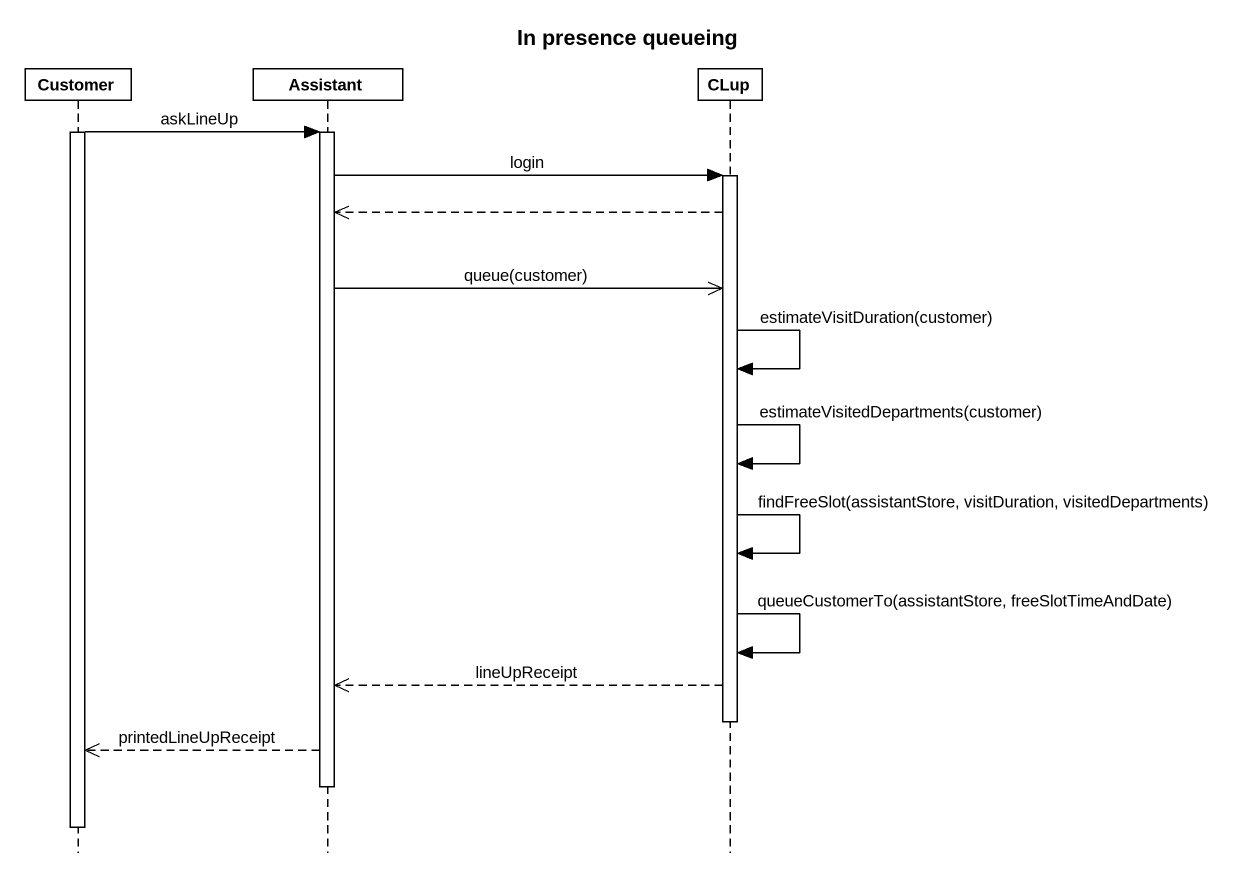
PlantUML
@startuml
title In presence queueing
hide footbox
participant Customer
participant Assistant
participant CLup

activate Customer
Customer -> Assistant : askLineUp
activate Assistant
Assistant -> CLup : login
activate CLup
CLup -->> Assistant
Assistant ->> CLup : queue(customer)
CLup -> CLup : estimateVisitDuration(customer)
CLup -> CLup : estimateVisitedDepartments(customer)
CLup -> CLup : findFreeSlot(assistantStore, visitDuration, visitedDepartments)
CLup -> CLup : queueCustomerTo(assistantStore, freeSlotTimeAndDate)
CLup -->> Assistant : lineUpReceipt
deactivate CLup
Assistant -->> Customer : printedLineUpReceipt
deactivate Assistant
deactivate Customer
@enduml
